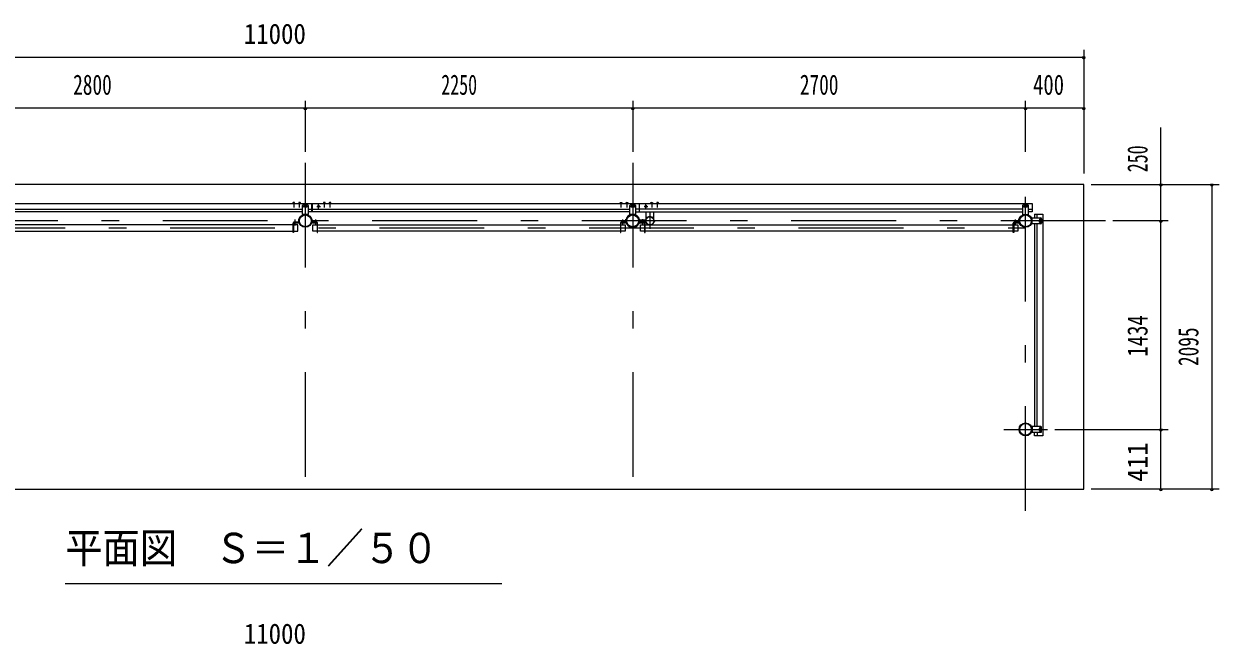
# Model space of a CAD drawing. Units: millimetres, scale not verified, with parts at other scales. Extents: x -27018 to 27029, y -10500 to 10500.
# Drawn here: x 2472 to 10686, y -4496 to -231 of the extents above; entities that cross this region are included whole.
import ezdxf
from ezdxf.enums import TextEntityAlignment as Align

# ---------------------------------------------------------------- set-up
doc = ezdxf.new("R2010")
doc.units = ezdxf.units.MM
doc.header["$LTSCALE"] = 60
doc.linetypes.add('USER3', pattern=[24, 12, -5, 2, -5])
for name, color, linetype, lineweight in [('0-2_1-05BOLD', 7, 'Continuous', 18), ('0-3_1-25CENTER', 3, 'USER3', 18), ('0-5_1-55DIM', 3, 'Continuous', 18)]:
    doc.layers.add(name, color=color, linetype=linetype, lineweight=lineweight)
doc.styles.add('ＭＳ ゴシック', font='')
doc.styles.get('ＭＳ ゴシック').set_extended_font_data('MS Gothic')

msp = doc.modelspace()

# ---------------------------------------------------------------- linework, layer by layer
at = {"layer": '0-2_1-05BOLD'}
for p, q in [((4320.74, -1464.18), (4320.74, -1465.78)), ((4324.1, -1464.18), (4324.1, -1460.68)), ((4329.87, -1460.68), (4329.87, -1464.18)), ((4360.74, -1464.18), (4360.74, -1465.78)), ((4364.1, -1464.18), (4364.1, -1460.68)), ((4369.87, -1460.68), (4369.87, -1464.18)), ((4391.48, -1475.28), (4421.49, -1475.28)), ((4451.48, -1523.38), (4451.48, -1465.78)), ((4451.48, -1467.38), (4452.48, -1467.38)), ((4452.48, -1465.78), (4452.48, -1523.38)), ((4534.1, -1464.18), (4534.1, -1460.68)), ((4539.87, -1460.68), (4539.87, -1464.18)), ((4570.73, -1464.18), (4570.73, -1465.78)), ((4574.1, -1464.18), (4574.1, -1460.68)), ((4579.87, -1460.68), (4579.87, -1464.18)), ((6574.1, -1460.68), (6574.1, -1464.18)), ((6579.87, -1464.18), (6579.87, -1460.68)), ((6583.24, -1464.18), (6583.24, -1465.78)), ((6614.1, -1460.68), (6614.1, -1464.18)), ((6619.87, -1464.18), (6619.87, -1460.68)), ((6641.49, -1475.28), (6671.49, -1475.28)), ((6701.49, -1465.78), (6701.49, -1523.38)), ((6702.49, -1467.38), (6701.49, -1467.38)), ((6702.49, -1523.38), (6702.49, -1465.78)), ((6784.1, -1460.68), (6784.1, -1464.18)), ((6789.87, -1464.18), (6789.87, -1460.68)), ((6820.74, -1464.18), (6820.74, -1465.78)), ((6824.1, -1464.18), (6824.1, -1460.68)), ((6829.87, -1460.68), (6829.87, -1464.18)), ((9371.48, -1475.28), (9341.48, -1475.28)), ((1652.48, -1505.78), (4386.48, -1505.78)), ((4397.98, -1481.78), (4401.68, -1481.78)), ((4401.68, -1489.78), (4397.98, -1489.78)), ((4414.98, -1481.78), (4411.29, -1481.78)), ((4411.29, -1489.78), (4414.98, -1489.78)), ((4426.49, -1505.78), (6636.49, -1505.78)), ((6636.49, -1523.38), (4426.49, -1523.38)), ((4452.48, -1502.38), (4451.48, -1502.38)), ((6636.49, -1540.78), (6636.49, -1480.28)), ((6651.68, -1481.78), (6647.98, -1481.78)), ((6647.98, -1489.78), (6651.68, -1489.78)), ((6661.29, -1481.78), (6664.99, -1481.78)), ((6664.99, -1489.78), (6661.29, -1489.78)), ((9336.48, -1505.78), (6676.49, -1505.78)), ((6676.49, -1523.38), (9336.48, -1523.38)), ((6701.49, -1502.38), (6702.49, -1502.38)), ((6746.99, -1523.38), (6746.99, -1575.81)), ((6801.98, -1575.81), (6801.98, -1523.38)), ((9347.98, -1481.78), (9351.68, -1481.78)), ((9351.68, -1489.78), (9347.98, -1489.78)), ((9364.98, -1481.78), (9361.29, -1481.78)), ((9361.29, -1489.78), (9364.98, -1489.78)), ((9376.48, -1540.78), (9376.48, -1480.28)), ((9376.48, -1505.78), (9401.48, -1505.78)), ((9418.43, -1540.33), (9418.43, -1565.33)), ((9436.03, -1565.33), (9436.03, -1540.33)), ((4321.94, -1613.13), (1691.03, -1613.13)), ((4356.73, -1595.33), (4327.13, -1595.33)), ((4327.13, -1598.53), (4356.73, -1598.53)), ((4485.83, -1595.33), (4456.24, -1595.33)), ((4456.24, -1598.53), (4485.83, -1598.53)), ((4491.03, -1613.13), (6571.93, -1613.13)), ((6606.74, -1595.33), (6577.14, -1595.33)), ((6577.14, -1598.53), (6606.74, -1598.53)), ((6700.94, -1582.33), (6747.15, -1582.33)), ((6747.15, -1588.32), (6700.94, -1588.32)), ((6745.75, -1580.72), (6702.41, -1580.72)), ((6702.41, -1589.93), (6745.75, -1589.93)), ((6735.84, -1595.33), (6706.24, -1595.33)), ((6706.24, -1598.53), (6735.84, -1598.53)), ((6741.04, -1613.13), (9271.94, -1613.13)), ((9306.74, -1595.33), (9277.14, -1595.33)), ((9277.14, -1598.53), (9306.74, -1598.53)), ((9311.94, -1593.33), (9311.94, -1573.33)), ((9401.03, -1565.33), (9461.53, -1565.33)), ((9418.43, -1605.33), (9418.43, -2999.33)), ((9436.03, -2999.33), (9436.03, -1605.33)), ((9452.03, -1576.83), (9452.03, -1580.53)), ((9452.03, -1593.83), (9452.03, -1590.13)), ((9460.03, -1580.53), (9460.03, -1576.83)), ((9460.03, -1590.13), (9460.03, -1593.83)), ((9466.53, -1570.33), (9466.53, -1600.33)), ((1691.03, -1655.83), (4321.94, -1655.83)), ((6571.93, -1655.83), (4491.03, -1655.83)), ((9271.94, -1655.83), (6741.04, -1655.83)), ((9452.03, -3010.83), (9452.03, -3014.53)), ((9452.03, -3027.83), (9452.03, -3024.13)), ((9460.03, -3014.53), (9460.03, -3010.83)), ((9460.03, -3024.13), (9460.03, -3027.83)), ((9466.53, -3034.33), (9466.53, -3004.33)), ((9401.03, -3039.33), (9461.53, -3039.33)), ((9436.03, -3039.33), (9436.03, -3064.33))]:
    msp.add_line(p, q, dxfattribs=at)
for points in [[(9756.48, -3430.33), (9756.48, -1335.33), (-1243.52, -1335.33), (-1243.52, -3430.33)], [(4401.48, -1482.89), (4406.48, -1480), (4411.49, -1482.89), (4411.49, -1488.67), (4406.48, -1491.55), (4401.48, -1488.67)], [(4492.48, -1482.89), (4492.48, -1488.67), (4497.48, -1491.55), (4502.48, -1488.67), (4502.48, -1482.89), (4497.49, -1480)], [(6661.49, -1488.67), (6656.48, -1491.55), (6651.49, -1488.67), (6651.49, -1482.89), (6656.48, -1480), (6661.49, -1482.89)], [(6742.49, -1488.67), (6747.49, -1491.55), (6752.49, -1488.67), (6752.49, -1482.89), (6747.49, -1480), (6742.49, -1482.89)], [(9351.48, -1482.89), (9351.48, -1488.67), (9356.48, -1491.55), (9361.48, -1488.67), (9361.48, -1482.89), (9356.48, -1480)], [(9453.15, -1590.33), (9458.92, -1590.33), (9461.81, -1585.33), (9458.92, -1580.33), (9453.15, -1580.33), (9450.26, -1585.33)], [(9453.15, -3024.33), (9450.26, -3019.33), (9453.15, -3014.33), (9458.92, -3014.33), (9461.81, -3019.33), (9458.92, -3024.33)]]:
    msp.add_lwpolyline(points, close=True, dxfattribs=at)
for points in [[(4386.48, -1523.38), (1652.48, -1523.38), (1652.48, -1465.78), (9401.48, -1465.78), (9401.48, -1523.38), (9376.48, -1523.38)], [(4320.74, -1464.18), (4333.24, -1464.18), (4333.24, -1465.78)], [(4332.76, -1464.18), (4332.76, -1460.68), (4331.89, -1460.18), (4322.09, -1460.18), (4321.21, -1460.68), (4321.21, -1464.18)], [(4360.74, -1464.18), (4373.24, -1464.18), (4373.24, -1465.78)], [(4372.76, -1464.18), (4372.76, -1460.68), (4371.88, -1460.18), (4362.09, -1460.18), (4361.21, -1460.68), (4361.21, -1464.18)], [(4530.73, -1465.78), (4530.73, -1464.18), (4543.23, -1464.18), (4543.23, -1465.78)], [(4542.76, -1464.18), (4542.76, -1460.68), (4541.88, -1460.18), (4532.08, -1460.18), (4531.21, -1460.68), (4531.21, -1464.18)], [(4570.73, -1464.18), (4583.23, -1464.18), (4583.23, -1465.78)], [(4582.76, -1464.18), (4582.76, -1460.68), (4581.88, -1460.18), (4572.08, -1460.18), (4571.21, -1460.68), (4571.21, -1464.18)], [(6583.24, -1464.18), (6570.74, -1464.18), (6570.74, -1465.78)], [(6571.21, -1464.18), (6571.21, -1460.68), (6572.09, -1460.18), (6581.89, -1460.18), (6582.76, -1460.68), (6582.76, -1464.18)], [(6623.24, -1465.78), (6623.24, -1464.18), (6610.74, -1464.18), (6610.74, -1465.78)], [(6611.21, -1464.18), (6611.21, -1460.68), (6612.09, -1460.18), (6621.89, -1460.18), (6622.76, -1460.68), (6622.76, -1464.18)], [(6793.24, -1465.78), (6793.24, -1464.18), (6780.73, -1464.18), (6780.73, -1465.78)], [(6781.21, -1464.18), (6781.21, -1460.68), (6782.08, -1460.18), (6791.89, -1460.18), (6792.76, -1460.68), (6792.76, -1464.18)], [(6820.74, -1464.18), (6833.23, -1464.18), (6833.23, -1465.78)], [(6832.76, -1464.18), (6832.76, -1460.68), (6831.88, -1460.18), (6822.09, -1460.18), (6821.21, -1460.68), (6821.21, -1464.18)], [(4426.49, -1480.28), (4426.49, -1540.78), (4386.48, -1540.78), (4386.48, -1480.28)], [(6676.49, -1480.28), (6676.49, -1540.78), (6636.49, -1540.78)], [(9336.48, -1480.28), (9336.48, -1540.78), (9376.48, -1540.78)], [(9418.43, -1540.33), (9476.03, -1540.33), (9476.03, -3064.33), (9418.43, -3064.33), (9418.43, -3039.33)], [(4325.13, -1600.53), (4325.13, -1666.33), (4321.94, -1666.33), (4321.94, -1600.53)], [(4325.13, -1655.83), (4353.98, -1655.83), (4353.98, -1613.13), (4325.13, -1613.13)], [(4361.93, -1593.33), (4361.93, -1573.33), (4358.73, -1573.33), (4358.73, -1593.33)], [(4454.23, -1593.33), (4454.23, -1573.33), (4451.03, -1573.33), (4451.03, -1593.33)], [(4487.83, -1655.83), (4458.98, -1655.83), (4458.98, -1613.13), (4487.83, -1613.13)], [(4487.83, -1600.53), (4487.83, -1666.33), (4491.03, -1666.33), (4491.03, -1600.53)], [(6571.94, -1600.53), (6571.94, -1666.33), (6575.14, -1666.33), (6575.14, -1600.53)], [(6575.14, -1613.13), (6603.99, -1613.13), (6603.99, -1655.83), (6575.14, -1655.83)], [(6608.74, -1593.33), (6608.74, -1573.33), (6611.94, -1573.33), (6611.94, -1593.33)], [(6704.23, -1593.33), (6704.23, -1573.33), (6701.04, -1573.33), (6701.04, -1593.33)], [(6737.83, -1655.83), (6708.98, -1655.83), (6708.98, -1613.13), (6737.83, -1613.13)], [(6737.83, -1600.53), (6737.83, -1666.33), (6741.04, -1666.33), (6741.04, -1600.53)], [(9275.14, -1600.53), (9275.14, -1666.33), (9271.94, -1666.33), (9271.94, -1600.53)], [(9275.14, -1613.13), (9303.99, -1613.13), (9303.99, -1655.83), (9275.14, -1655.83)], [(9311.94, -1573.33), (9308.74, -1573.33), (9308.74, -1593.33)], [(9461.53, -1605.33), (9401.03, -1605.33), (9401.03, -1565.33)], [(9461.53, -2999.33), (9401.03, -2999.33), (9401.03, -3039.33)]]:
    msp.add_lwpolyline(points, dxfattribs=at)
for centre, radius in [((4406.49, -1585.33), 44.55), ((4406.49, -1585.33), 40.35), ((4406.48, -1485.78), 6.25), ((4406.48, -1485.78), 4.9), ((4497.48, -1485.78), 6.25), ((4497.48, -1485.78), 4.9), ((6656.49, -1585.33), 44.55), ((6656.49, -1585.33), 40.35), ((6656.48, -1485.78), 6.25), ((6656.48, -1485.78), 4.9), ((6747.49, -1485.78), 6.25), ((6747.49, -1485.78), 4.9), ((6774.49, -1585.33), 27.5), ((9356.48, -1585.33), 44.55), ((9356.48, -1585.33), 40.35), ((9356.48, -1485.78), 6.25), ((9356.48, -1485.78), 4.9), ((6608.09, -1585.33), 2.25), ((6805.84, -1585.33), 2.25), ((9456.03, -1585.33), 6.25), ((9456.03, -1585.33), 4.9), ((9356.48, -3019.33), 44.55), ((9356.48, -3019.33), 40.35), ((9456.03, -3019.33), 6.25), ((9456.03, -3019.33), 4.9)]:
    msp.add_circle(centre, radius, dxfattribs=at)
for centre, radius, start, end in [((4322.66, -1462.49), 2.32, 51.45377, 90), ((4326.98, -1468.69), 8.51, 70.16867, 109.82912), ((4331.32, -1462.5), 2.32, 90, 128.53143), ((4362.65, -1462.49), 2.32, 51.45377, 90), ((4366.98, -1468.69), 8.51, 70.16867, 109.82912), ((4371.32, -1462.5), 2.32, 90, 128.53143), ((4391.48, -1480.28), 5, 90, 180), ((4421.49, -1480.28), 5, 0, 90), ((4532.65, -1462.49), 2.32, 51.45377, 90), ((4536.98, -1468.69), 8.51, 70.16867, 109.82912), ((4541.32, -1462.5), 2.32, 90, 128.53143), ((4572.65, -1462.49), 2.32, 51.45377, 90), ((4576.98, -1468.69), 8.51, 70.16867, 109.82912), ((4581.31, -1462.5), 2.32, 90, 128.53143), ((6572.66, -1462.49), 2.32, 51.45377, 90), ((6576.98, -1468.69), 8.51, 70.16867, 109.82912), ((6581.32, -1462.5), 2.32, 90, 128.53143), ((6612.66, -1462.49), 2.32, 51.45377, 90), ((6616.99, -1468.69), 8.51, 70.16867, 109.82912), ((6621.32, -1462.5), 2.32, 90, 128.53143), ((6641.49, -1480.28), 5, 90, 180), ((6671.49, -1480.28), 5, 0, 90), ((6782.65, -1462.49), 2.32, 51.45377, 90), ((6786.99, -1468.69), 8.51, 70.16867, 109.82912), ((6791.32, -1462.5), 2.32, 90, 128.53143), ((6822.65, -1462.49), 2.32, 51.45377, 90), ((6826.99, -1468.69), 8.51, 70.16867, 109.82912), ((6831.32, -1462.5), 2.32, 90, 128.53143), ((9341.48, -1480.28), 5, 90, 180), ((9371.48, -1480.28), 5, 0, 90), ((4397.98, -1485.78), 4, 90, 270), ((4414.98, -1485.78), 4, 270, 90), ((6656.49, -1585.33), 46.15, 5.72713, 180.00108), ((6647.98, -1485.78), 4, 90, 270), ((6664.99, -1485.78), 4, 270, 90), ((6774.49, -1585.33), 29.1, 0, 170.90512), ((6774.49, -1602.73), 44.9, 109.58864, 127.76454), ((6774.49, -1602.73), 44.9, 52.23546, 70.41136), ((9347.98, -1485.78), 4, 90, 270), ((9364.98, -1485.78), 4, 270, 90), ((4327.13, -1600.53), 5.2, 90, 180), ((4327.13, -1600.53), 2, 90, 180), ((4356.73, -1593.33), 2, 270, 0), ((4356.73, -1593.33), 5.2, 270, 0), ((4456.24, -1593.33), 5.2, 180, 270), ((4456.24, -1593.33), 2, 180, 270), ((4485.83, -1600.53), 5.2, 0, 90), ((4485.83, -1600.53), 2, 0, 90), ((6577.14, -1600.53), 5.2, 90, 180), ((6577.14, -1600.53), 2, 90, 180), ((6608.09, -1585.33), 3.85, 52.09248, 0), ((6606.74, -1593.33), 2, 270, 0), ((6606.74, -1593.33), 5.2, 270, 0), ((6656.49, -1585.33), 46.15, 183.78915, 354.28163), ((6706.24, -1593.33), 5.2, 180, 270), ((6706.24, -1593.33), 2, 180, 270), ((6735.84, -1600.53), 5.2, 0, 90), ((6735.84, -1600.53), 2, 0, 90), ((6774.49, -1585.33), 29.1, 189.09488, 252.80957), ((6774.49, -1585.33), 29.1, 287.19043, 354.06984), ((6805.84, -1585.33), 3.85, 180, 128.65778), ((9277.14, -1600.53), 5.2, 90, 180), ((9277.14, -1600.53), 2, 90, 180), ((9306.74, -1593.33), 2, 270, 0), ((9306.74, -1593.33), 5.2, 270, 0), ((9456.03, -1576.83), 4, 0, 180), ((9456.03, -1593.83), 4, 180, 0), ((9461.53, -1570.33), 5, 0, 90), ((9461.53, -1600.33), 5, 270, 0), ((9456.03, -3010.83), 4, 0, 180), ((9456.03, -3027.83), 4, 180, 0), ((9461.53, -3004.33), 5, 0, 90), ((9461.53, -3034.33), 5, 270, 0)]:
    msp.add_arc(centre, radius, start, end, dxfattribs=at)
at = {"layer": '0-3_1-25CENTER'}
for p, q in [((4406.49, -1185.33), (4406.49, -3580.33)), ((6656.49, -1185.33), (6656.49, -3580.33)), ((9356.48, -3580.33), (9356.48, -1185.33)), ((4326.99, -1457.76), (4326.99, -1492.64)), ((4366.99, -1492.64), (4366.99, -1457.76)), ((4497.48, -1505.78), (4497.48, -1465.78)), ((4536.98, -1457.76), (4536.98, -1492.64)), ((4576.98, -1492.64), (4576.98, -1457.76)), ((6576.99, -1492.64), (6576.99, -1457.76)), ((6616.99, -1457.76), (6616.99, -1492.64)), ((6747.49, -1505.78), (6747.49, -1465.78)), ((6786.99, -1457.76), (6786.99, -1492.64)), ((6826.99, -1492.64), (6826.99, -1457.76)), ((4388.99, -1485.78), (4423.98, -1485.78)), ((4484.98, -1485.78), (4509.99, -1485.78)), ((6638.99, -1485.78), (6673.99, -1485.78)), ((6734.98, -1485.78), (6759.99, -1485.78)), ((6774.49, -1530.33), (6774.49, -1640.33)), ((9338.98, -1485.78), (9373.98, -1485.78)), ((9906.48, -1585.33), (-1393.51, -1585.33)), ((-843.51, -1634.48), (9356.48, -1634.48)), ((4336.94, -1618.13), (4336.94, -1576.33)), ((4476.04, -1576.33), (4476.04, -1618.13)), ((6586.94, -1576.33), (6586.94, -1618.13)), ((6724.01, -1574.56), (6724.01, -1596.09)), ((6726.04, -1618.13), (6726.04, -1576.33)), ((9286.94, -1618.13), (9286.94, -1576.33)), ((9456.03, -1567.83), (9456.03, -1602.83)), ((9206.48, -3019.33), (9506.48, -3019.33)), ((9456.03, -3036.83), (9456.03, -3001.83))]:
    msp.add_line(p, q, dxfattribs=at)
at = {"layer": '0-5_1-55DIM'}
for p, q in [((9756.48, -410.33), (9756.48, -1260.33)), ((-1243.52, -460.33), (9756.48, -460.33)), ((9766.48, -460.33), (9746.48, -460.33)), ((9756.48, -810.33), (-1243.52, -810.33)), ((4416.49, -810.33), (4396.49, -810.33)), ((4406.49, -760.33), (4406.49, -1110.33)), ((6666.49, -810.33), (6646.49, -810.33)), ((6656.49, -760.33), (6656.49, -1110.33)), ((9366.48, -810.33), (9346.48, -810.33)), ((9356.48, -1110.33), (9356.48, -760.33)), ((9766.48, -810.33), (9746.48, -810.33)), ((10286.48, -1335.33), (10286.48, -942.83)), ((9806.48, -1335.33), (10686.48, -1335.33)), ((10296.48, -1335.33), (10276.48, -1335.33)), ((10286.48, -1585.33), (10286.48, -1335.33)), ((10646.48, -1335.33), (10626.48, -1335.33)), ((10636.48, -1335.33), (10636.48, -3430.33)), ((10336.48, -1585.33), (9956.48, -1585.33)), ((10296.48, -1585.33), (10276.48, -1585.33)), ((10286.48, -3019.33), (10286.48, -1585.33)), ((9556.48, -3019.33), (10336.48, -3019.33)), ((10296.48, -3019.33), (10276.48, -3019.33)), ((10286.48, -3430.33), (10286.48, -3019.33)), ((10686.48, -3430.33), (9806.48, -3430.33)), ((10296.48, -3430.33), (10276.48, -3430.33)), ((10646.48, -3430.33), (10626.48, -3430.33)), ((5756.48, -4080.33), (2756.48, -4080.33))]:
    msp.add_line(p, q, dxfattribs=at)
for centre in [(9756.48, -460.33), (4406.49, -810.33), (6656.49, -810.33), (9356.48, -810.33), (9756.48, -810.33), (10286.48, -1335.33), (10636.48, -1335.33), (10286.48, -1585.33), (10286.48, -3019.33), (10286.48, -3430.33), (10636.48, -3430.33)]:
    msp.add_arc(centre, 10, 180, 0, dxfattribs=at)

# ---------------------------------------------------------------- texts
at = {"layer": '0-5_1-55DIM', "color": 7, "style": 'ＭＳ ゴシック'}
for s, height, width, p in [('11000', 139.3, 0.9, (3983.86, -410.33)), ('2800', 139.3, 0.7, (2810.85, -760.33)), ('2250', 139.3, 0.65, (5340.76, -760.33)), ('2700', 139.3, 0.7, (7805.15, -760.33)), ('400', 139.3, 0.75, (9407.75, -760.33)), ('平面図\u3000Ｓ＝１／５０', 208.9, 0.9, (2756.48, -4001.83)), ('11000', 139.3, 0.9, (3983.86, -4535.33))]:
    msp.add_text(s, height=height, dxfattribs=dict(at, width=width)).set_placement(p, align=Align.BOTTOM_LEFT)
for s, width, p in [('250', 0.65, (10236.48, -1251.27)), ('1434', 0.75, (10236.48, -2518.55)), ('2095', 0.7, (10586.48, -2583.53)), ('411', 0.95, (10236.48, -3379.55))]:
    msp.add_text(s, height=139.3, rotation=90, dxfattribs=dict(at, width=width)).set_placement(p, align=Align.BOTTOM_LEFT)

doc.saveas('drawing.dxf')
